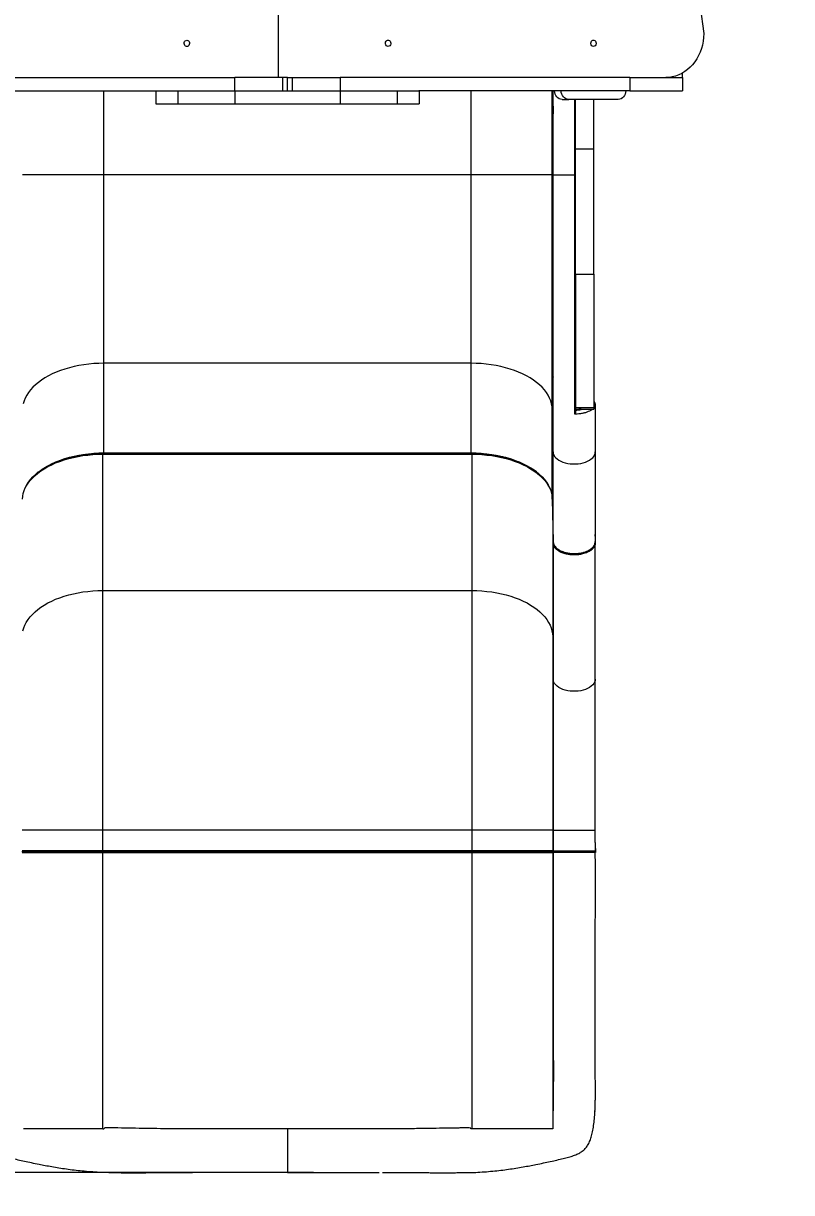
# Model space of a CAD drawing. Header units: millimetres. Extents: x -5839 to 7543, y -6363 to 7210.
# Drawn here: x 827 to 1702, y -2736 to -1404 of the extents above; entities that cross this region are included whole.
import ezdxf

# ---------------------------------------------------------------- set-up
doc = ezdxf.new("R2010")
doc.units = ezdxf.units.MM
for name, color, linetype in [('DIKOM_ОБЪЕКТ', 7, 'Continuous'), ('DIKOM_РАЗМЕР_ЗОНА', 7, 'Continuous'), ('DIKOM_РАЗМЕР_ОБЪЕКТА', 7, 'Continuous')]:
    doc.layers.add(name, color=color, linetype=linetype)
doc.styles.add('style1', font='arial.ttf', dxfattribs={"width": 0.8})
doc.dimstyles.new('1-50', dxfattribs={"dimtxt": 300, "dimasz": 200, "dimexe": 100, "dimexo": 0, "dimgap": 100, "dimtad": 1, "dimdec": 0, "dimtxsty": 'style1', "dimcen": 0, "dimclrd": 7, "dimclre": 7, "dimadec": 1, "dimazin": 2, "dimtfac": 1, "dimtdec": 0, "dimtmove": 0, "dimatfit": 3, "dimfxl": 0, "dimlwd": 25, "dimlwe": 18, "dimarcsym": 0})

# ---------------------------------------------------------------- blocks, each defined once
blk = doc.blocks.new('*D9')
at = {"layer": 'Defpoints', "color": 0, "transparency": 16777216}
for p in [(-4446.7, 5684.5), (1527.1, 5684.5), (1157.2, -2712.8)]:
    blk.add_point(p, dxfattribs=at)
at = {"layer": 'DIKOM_РАЗМЕР_ОБЪЕКТА', "color": 7, "lineweight": 18, "transparency": 16777216}
for p, q in [((1527.1, 5684.5), (-4546.7, 5684.5)), ((1157.2, -2712.8), (-4546.7, -2712.8))]:
    blk.add_line(p, q, dxfattribs=at)
at = {"layer": 'DIKOM_РАЗМЕР_ОБЪЕКТА', "color": 7, "lineweight": 25, "transparency": 16777216}
blk.add_line((-4446.7, -2512.8), (-4446.7, 5484.5), dxfattribs=at)
at = {"layer": 'DIKOM_РАЗМЕР_ОБЪЕКТА', "color": 7, "transparency": 16777216}
for points in [[(-4480, 5484.5), (-4413.4, 5484.5), (-4446.7, 5684.5)], [(-4480, -2512.8), (-4413.4, -2512.8), (-4446.7, -2712.8)]]:
    blk.add_solid(points, dxfattribs=at)
at = {"layer": 'DIKOM_РАЗМЕР_ОБЪЕКТА', "color": 0, "transparency": 16777216, "insert": (-4699.9, 2022.1), "char_height": 300, "attachment_point": 5, "rotation": 90, "style": 'style1'}
blk.add_mtext('8400', dxfattribs=at)
blk = doc.blocks.new('*D10')
at = {"layer": 'Defpoints', "color": 0, "transparency": 16777216}
for p in [(-539.6, 7210.2), (-5389, -4715.6), (1451.9, -4715.6)]:
    blk.add_point(p, dxfattribs=at)
at = {"layer": 'DIKOM_РАЗМЕР_ЗОНА', "color": 7, "lineweight": 18, "transparency": 16777216}
for p, q in [((-539.6, 7210.2), (-5489, 7210.2)), ((1451.9, -4715.6), (-5489, -4715.6))]:
    blk.add_line(p, q, dxfattribs=at)
at = {"layer": 'DIKOM_РАЗМЕР_ЗОНА', "color": 7, "lineweight": 25, "transparency": 16777216}
blk.add_line((-5389, 7010.2), (-5389, -4515.6), dxfattribs=at)
at = {"layer": 'DIKOM_РАЗМЕР_ЗОНА', "color": 7, "transparency": 16777216}
for points in [[(-5422.3, 7010.2), (-5355.6, 7010.2), (-5389, 7210.2)], [(-5422.3, -4515.6), (-5355.6, -4515.6), (-5389, -4715.6)]]:
    blk.add_solid(points, dxfattribs=at)
at = {"layer": 'DIKOM_РАЗМЕР_ЗОНА', "color": 0, "transparency": 16777216, "insert": (-5642.1, 2127.8), "char_height": 300, "attachment_point": 5, "rotation": 90, "style": 'style1'}
blk.add_mtext('11900', dxfattribs=at)
blk = doc.blocks.new('*D11')
at = {"layer": 'Defpoints', "color": 0, "transparency": 16777216}
for p in [(7543.4, 2834.4), (-3824.1, 2391.4), (-3824.1, -6263.5)]:
    blk.add_point(p, dxfattribs=at)
at = {"layer": 'DIKOM_РАЗМЕР_ЗОНА', "color": 7, "lineweight": 18, "transparency": 16777216}
for p, q in [((7543.4, 2834.4), (7543.4, -6363.5)), ((-3824.1, 2391.4), (-3824.1, -6363.5))]:
    blk.add_line(p, q, dxfattribs=at)
at = {"layer": 'DIKOM_РАЗМЕР_ЗОНА', "color": 7, "lineweight": 25, "transparency": 16777216}
blk.add_line((7343.4, -6263.5), (-3624.1, -6263.5), dxfattribs=at)
at = {"layer": 'DIKOM_РАЗМЕР_ЗОНА', "color": 7, "transparency": 16777216}
for points in [[(-3624.1, -6230.1), (-3624.1, -6296.8), (-3824.1, -6263.5)], [(7343.4, -6230.1), (7343.4, -6296.8), (7543.4, -6263.5)]]:
    blk.add_solid(points, dxfattribs=at)
at = {"layer": 'DIKOM_РАЗМЕР_ЗОНА', "color": 0, "transparency": 16777216, "insert": (981.3, -6010.3), "char_height": 300, "attachment_point": 5, "style": 'style1'}
blk.add_mtext('11400', dxfattribs=at)
blk = doc.blocks.new('*D12')
at = {"layer": 'Defpoints', "color": 0, "transparency": 16777216}
for p in [(-2324.1, 1735.7), (4543.4, 1735.7), (4543.4, -5314.2)]:
    blk.add_point(p, dxfattribs=at)
at = {"layer": 'DIKOM_РАЗМЕР_ОБЪЕКТА', "color": 7, "lineweight": 18, "transparency": 16777216}
for p, q in [((-2324.1, 1735.7), (-2324.1, -5414.2)), ((4543.4, 1735.7), (4543.4, -5414.2))]:
    blk.add_line(p, q, dxfattribs=at)
at = {"layer": 'DIKOM_РАЗМЕР_ОБЪЕКТА', "color": 7, "lineweight": 25, "transparency": 16777216}
blk.add_line((-2124.1, -5314.2), (4343.4, -5314.2), dxfattribs=at)
at = {"layer": 'DIKOM_РАЗМЕР_ОБЪЕКТА', "color": 7, "transparency": 16777216}
for points in [[(-2124.1, -5280.9), (-2124.1, -5347.5), (-2324.1, -5314.2)], [(4343.4, -5280.9), (4343.4, -5347.5), (4543.4, -5314.2)]]:
    blk.add_solid(points, dxfattribs=at)
at = {"layer": 'DIKOM_РАЗМЕР_ОБЪЕКТА', "color": 0, "transparency": 16777216, "insert": (862.1, -5061), "char_height": 300, "attachment_point": 5, "style": 'style1'}
blk.add_mtext('6900', dxfattribs=at)

msp = doc.modelspace()

# ---------------------------------------------------------------- linework, layer by layer
at = {"layer": 'DIKOM_ОБЪЕКТ', "color": 7, "linetype": 'Continuous', "lineweight": 15}
for p, q in [((1117, -1016.6), (1117, -1465.6)), ((1577.5, -1465.6), (1577.5, -1460.4)), ((737.6, -1465.6), (1067.6, -1465.6)), ((1067.6, -1480.6), (1067.6, -1465.6)), ((1122.3, -1465.6), (1067.6, -1465.6)), ((1122.3, -1480.6), (1122.3, -1465.6)), ((1127.5, -1465.6), (1122.3, -1465.6)), ((1127.5, -1480.6), (1127.5, -1465.6)), ((1127.5, -1465.6), (1132.8, -1465.6)), ((1132.8, -1465.6), (1132.8, -1480.6)), ((1132.8, -1465.6), (1187.5, -1465.6)), ((1187.5, -1465.6), (1187.5, -1480.6)), ((1517.5, -1465.6), (1187.5, -1465.6)), ((1517.5, -1465.6), (1517.5, -1480.6)), ((1517.5, -1465.6), (1577.5, -1465.6)), ((1577.5, -1465.6), (1577.5, -1480.6)), ((737.6, -1480.6), (977.9, -1480.6)), ((918.5, -1576.6), (918.5, -1480.6)), ((977.5, -1480.6), (977.5, -1495.6)), ((977.9, -1480.6), (1002.6, -1480.6)), ((1002.6, -1480.6), (1002.6, -1495.6)), ((1002.6, -1480.6), (1067.6, -1480.6)), ((1067.6, -1480.6), (1067.6, -1495.6)), ((1067.6, -1480.6), (1187.5, -1480.6)), ((1187.5, -1480.6), (1187.5, -1495.6)), ((1187.5, -1480.6), (1252.5, -1480.6)), ((1252.5, -1480.6), (1252.5, -1495.6)), ((1252.5, -1480.6), (1277.2, -1480.6)), ((1517.5, -1480.6), (1277.2, -1480.6)), ((1277.5, -1480.6), (1277.5, -1495.6)), ((1336.5, -1480.6), (1336.5, -1576.6)), ((1429, -1576.6), (1429, -1480.6)), ((1430, -1576.6), (1430, -1480.6)), ((1440.3, -1490.6), (1447.8, -1490.6)), ((1504.1, -1490.6), (1447.8, -1490.6)), ((1454.6, -1576.6), (1454.6, -1490.6)), ((1455.5, -1546.8), (1455.5, -1490.6)), ((1476.5, -1546.8), (1476.5, -1490.6)), ((1517.5, -1480.6), (1577.5, -1480.6)), ((977.5, -1495.6), (1002.6, -1495.6)), ((1002.6, -1495.6), (1067.6, -1495.6)), ((1067.6, -1495.6), (1187.5, -1495.6)), ((1187.5, -1495.6), (1252.5, -1495.6)), ((1252.5, -1495.6), (1277.5, -1495.6)), ((1455.5, -1546.8), (1476.5, -1546.8)), ((1455.5, -1689.5), (1455.5, -1546.8)), ((1476.5, -1689.5), (1476.5, -1546.8)), ((918.5, -1576.6), (826, -1576.6)), ((918.5, -1791.1), (918.5, -1576.6)), ((1336.5, -1576.6), (918.5, -1576.6)), ((1429, -1576.6), (1336.5, -1576.6)), ((1336.5, -1576.6), (1336.5, -1791.1)), ((1430, -1576.6), (1429, -1576.6)), ((1429, -1843.9), (1429, -1576.6)), ((1430, -1576.6), (1454.6, -1576.6)), ((1430, -1892), (1430, -1576.6)), ((1454.6, -1849.1), (1454.6, -1576.6)), ((1455.5, -1576.6), (1454.6, -1576.6)), ((1455.5, -1689.5), (1476.5, -1689.5)), ((1455.5, -1689.5), (1455.5, -1841.4)), ((1476.5, -1689.5), (1476.5, -1841.4)), ((918.5, -1893.1), (918.5, -1791.1)), ((1336.5, -1791.1), (918.5, -1791.1)), ((1336.5, -1791.1), (1336.5, -1893.1)), ((1478, -1837.2), (1478, -1837.8)), ((1478, -1837.2), (1478, -1837.2)), ((1478, -1837.8), (1478, -1892)), ((1430, -1892), (1429, -1843.9)), ((1429, -1945.9), (1429, -1843.9)), ((1455.5, -1841.4), (1476.5, -1841.4)), ((1455.5, -1841.4), (1455.5, -1843.3)), ((1455.5, -1843.3), (1476.5, -1843.3)), ((1455.5, -1843.3), (1455.5, -1846.5)), ((1476.5, -1841.4), (1476.5, -1843.3)), ((917.5, -1893.4), (917.5, -1893.9)), ((917.5, -1893.9), (917.5, -1894.6)), ((1337.5, -1893.9), (917.5, -1893.9)), ((917.5, -2049.9), (917.5, -1894.6)), ((917.5, -1894.6), (1337.5, -1894.6)), ((918.5, -1893.1), (1336.5, -1893.1)), ((918.5, -1893.4), (918.5, -1893.1)), ((918.5, -1893.4), (1336.5, -1893.4)), ((1336.5, -1893.4), (1336.5, -1893.1)), ((1337.5, -1893.9), (1337.5, -1893.4)), ((1337.5, -1894.6), (1337.5, -1893.9)), ((1337.5, -1894.6), (1337.5, -2049.9)), ((1430, -1994.1), (1430, -1892)), ((1478, -1892), (1478, -1986.2)), ((1426.9, -1934.8), (1427, -1935)), ((1429, -1945.9), (1430, -1994.1)), ((1429.5, -1969.9), (1429.5, -2102.4)), ((1430, -1992.6), (1430, -1995.6)), ((1430, -1995.6), (1430, -2150.9)), ((1477.5, -1996.6), (1477.7, -1995)), ((1478, -1986.2), (1478, -1994.1)), ((1478, -1987.9), (1478, -1986.2)), ((1478, -1987.9), (1478, -1995.6)), ((1478, -2150.9), (1478, -1995.6)), ((1454, -2008.6), (1454, -2009.4)), ((917.5, -2049.9), (1337.5, -2049.9)), ((917.5, -2323), (917.5, -2049.9)), ((1337.5, -2049.9), (1337.5, -2323)), ((1429.5, -2102.4), (1430, -2150.9)), ((1429.5, -2102.4), (1429.5, -2323)), ((1430, -2150.9), (1430, -2323)), ((917.5, -2323), (825.5, -2323)), ((917.5, -2346.5), (917.5, -2323)), ((1337.5, -2323), (917.5, -2323)), ((1429.5, -2323), (1337.5, -2323)), ((1337.5, -2323), (1337.5, -2346.5)), ((1430, -2323), (1429.5, -2323)), ((1429.5, -2323), (1429.5, -2346.5)), ((1430, -2323), (1478, -2323)), ((1430, -2323), (1430, -2346.5)), ((1478, -2337), (1478, -2323)), ((1478, -2337), (1478, -2346.5)), ((1478, -2338.9), (1478, -2339)), ((1478, -2339), (1478.1, -2348.4)), ((917.5, -2347.7), (825.2, -2347.7)), ((917.5, -2346.5), (825.5, -2346.5)), ((825.5, -2348.4), (917.5, -2348.4)), ((1337.5, -2346.5), (917.5, -2346.5)), ((917.5, -2346.5), (917.5, -2347)), ((917.5, -2347), (1337.5, -2347)), ((917.5, -2347.7), (917.5, -2347)), ((917.5, -2348.4), (917.5, -2347.7)), ((1337.5, -2347.7), (917.5, -2347.7)), ((917.5, -2662.9), (917.5, -2348.4)), ((917.5, -2348.4), (1337.5, -2348.4)), ((1429.5, -2346.5), (1337.5, -2346.5)), ((1337.5, -2346.5), (1337.5, -2347)), ((1337.5, -2347), (1430, -2347)), ((1337.5, -2347), (1337.5, -2347.7)), ((1337.5, -2348.4), (1337.5, -2347.7)), ((1429.8, -2347.7), (1337.5, -2347.7)), ((1337.5, -2348.4), (1337.5, -2662.9)), ((1337.5, -2348.4), (1429.5, -2348.4)), ((1430, -2346.5), (1429.5, -2346.5)), ((1429.5, -2348.4), (1429.5, -2662.9)), ((1429.5, -2348.4), (1430, -2348.4)), ((1430.5, -2347), (1429.8, -2347.7)), ((1430.3, -2347.7), (1429.8, -2347.7)), ((1430, -2347), (1430.5, -2347)), ((1430, -2348.4), (1430, -2402.1)), ((1430.1, -2346.5), (1430.6, -2346.7)), ((1430.3, -2348.4), (1430.2, -2348.4)), ((1430.3, -2347.7), (1431, -2347)), ((1431.3, -2346.9), (1430.9, -2346.9)), ((1477.8, -2347.7), (1476.9, -2346.9)), ((1477.2, -2346.7), (1477.9, -2346.5)), ((1478.1, -2348.4), (1477.9, -2348.4)), ((1478, -2348.3), (1478, -2347.4)), ((1478.1, -2362.2), (1478, -2348.4)), ((1478.1, -2363), (1478.1, -2362.2)), ((1430, -2402.1), (1430, -2559.2)), ((1430, -2559.2), (1430, -2573.5)), ((1430, -2573.5), (1430, -2578.9)), ((1478, -2577.6), (1478, -2575.6)), ((1478, -2578.9), (1478, -2577.6)), ((1477.6, -2643.7), (1477.7, -2643.1)), ((1477.7, -2643.1), (1477.7, -2642.1)), ((846, -2662.9), (841.2, -2662.9)), ((873, -2662.9), (866.6, -2662.9)), ((917.5, -2662.9), (910.4, -2662.9)), ((917.5, -2662.9), (918, -2662.9)), ((918, -2662.9), (918.6, -2662.9)), ((1127.5, -2662.9), (982.8, -2662.9)), ((1272.2, -2662.9), (1127.5, -2662.9)), ((1337, -2662.9), (1336.4, -2662.9)), ((1337.5, -2662.9), (1337, -2662.9)), ((1344.7, -2662.9), (1337.5, -2662.9)), ((1388.5, -2662.9), (1382.1, -2662.9)), ((1413.9, -2662.9), (1409.1, -2662.9)), ((1428.2, -2662.9), (1428.2, -2662.9)), ((1429.6, -2662.8), (1429.5, -2662.9)), ((1429.5, -2662.9), (1429.5, -2662.9)), ((1429.6, -2662.4), (1429.6, -2662.8)), ((1127, -2712.9), (1105.7, -2712.9)), ((1127.5, -2712.9), (1127, -2712.9)), ((1336.6, -2712.9), (1338.9, -2712.8)), ((1338.9, -2712.8), (1341.2, -2712.7))]:
    msp.add_line(p, q, dxfattribs=at)
at = {"layer": 'DIKOM_ОБЪЕКТ', "color": 7, "linetype": 'Continuous', "lineweight": 15, "flags": 128}
for points in [[(1597.6, -1385.1), (1601.5, -1415.6)], [(1013.1, -1423.1), (1014, -1423.3), (1014.9, -1423.9), (1015.6, -1424.7), (1016, -1425.8), (1016.1, -1426.9), (1015.8, -1428), (1015.3, -1429), (1014.5, -1429.7), (1013.6, -1430.1), (1012.6, -1430.1), (1011.6, -1429.7), (1010.8, -1429), (1010.3, -1428), (1010, -1426.9), (1010.1, -1425.8), (1010.5, -1424.7), (1011.2, -1423.9), (1012.1, -1423.3), (1013.1, -1423.1)], [(1242.1, -1430.1), (1241.1, -1429.9), (1240.3, -1429.4), (1239.6, -1428.5), (1239.2, -1427.5), (1239.1, -1426.3), (1239.3, -1425.2), (1239.9, -1424.2), (1240.7, -1423.5), (1241.6, -1423.2), (1242.6, -1423.2), (1243.6, -1423.5), (1244.3, -1424.2), (1244.9, -1425.2), (1245.1, -1426.3), (1245.1, -1427.5), (1244.7, -1428.5), (1244, -1429.4), (1243.1, -1429.9), (1242.1, -1430.1)], [(1475.9, -1430.1), (1475, -1429.9), (1474.1, -1429.4), (1473.4, -1428.5), (1473, -1427.5), (1472.9, -1426.3), (1473.2, -1425.2), (1473.7, -1424.2), (1474.5, -1423.5), (1475.4, -1423.2), (1476.4, -1423.2), (1477.4, -1423.5), (1478.2, -1424.2), (1478.7, -1425.2), (1479, -1426.3), (1478.9, -1427.5), (1478.5, -1428.5), (1477.8, -1429.4), (1476.9, -1429.9), (1475.9, -1430.1)], [(1601.5, -1415.6), (1601.3, -1420), (1600.9, -1424.3), (1600, -1428.6), (1598.9, -1432.7), (1597.5, -1436.7), (1595.7, -1440.6), (1593.7, -1444.3), (1591.4, -1447.8), (1588.8, -1451), (1586, -1453.9), (1583, -1456.6), (1579.9, -1458.9), (1576.5, -1460.9), (1573, -1462.6), (1569.4, -1463.9), (1565.7, -1464.9), (1562, -1465.4), (1558.2, -1465.6)], [(1440.3, -1490.6), (1438.6, -1490.4), (1437, -1489.9), (1435.5, -1488.9), (1434.2, -1487.7), (1433.1, -1486.2), (1432.3, -1484.4), (1431.8, -1482.6), (1431.6, -1480.6)], [(1447.8, -1490.6), (1446.1, -1490.4), (1444.5, -1489.9), (1443, -1488.9), (1441.7, -1487.7), (1440.6, -1486.2), (1439.8, -1484.4), (1439.3, -1482.6), (1439.1, -1480.6)], [(1512.7, -1480.6), (1512.6, -1482.6), (1512.1, -1484.4), (1511.3, -1486.2), (1510.2, -1487.7), (1508.9, -1488.9), (1507.4, -1489.9), (1505.8, -1490.4), (1504.1, -1490.6)], [(918.5, -1791.1), (912.8, -1791.2), (907, -1791.5), (901.3, -1792), (895.6, -1792.7), (890, -1793.7), (884.6, -1794.8), (879.3, -1796.1), (874.1, -1797.6), (869.1, -1799.3), (864.3, -1801.2), (859.7, -1803.2), (855.4, -1805.4), (851.3, -1807.7), (847.4, -1810.2), (843.9, -1812.8), (840.6, -1815.6), (837.6, -1818.4), (835, -1821.4), (832.7, -1824.4), (830.7, -1827.5), (829, -1830.7), (827.8, -1834), (826.8, -1837.2)], [(1429, -1843.9), (1428.8, -1840.5), (1428.3, -1837.2), (1427.3, -1834), (1426, -1830.7), (1424.4, -1827.5), (1422.4, -1824.4), (1420.1, -1821.4), (1417.4, -1818.4), (1414.5, -1815.6), (1411.2, -1812.8), (1407.6, -1810.2), (1403.8, -1807.7), (1399.7, -1805.4), (1395.3, -1803.2), (1390.7, -1801.2), (1386, -1799.3), (1381, -1797.6), (1375.8, -1796.1), (1370.5, -1794.8), (1365, -1793.7), (1359.5, -1792.7), (1353.8, -1792), (1348.1, -1791.5), (1342.3, -1791.2), (1336.5, -1791.1)], [(828.6, -1933.9), (830.2, -1930.9), (832.2, -1927.8), (834.5, -1924.7), (837.1, -1921.8), (840.1, -1919), (843.3, -1916.2), (846.8, -1913.6), (850.7, -1911.2), (854.8, -1908.8), (859.1, -1906.7), (863.6, -1904.6), (868.4, -1902.8), (873.4, -1901.1), (878.5, -1899.6), (883.8, -1898.3), (889.2, -1897.2), (894.7, -1896.3), (900.4, -1895.6), (906.1, -1895.1), (911.8, -1894.7), (917.5, -1894.6)], [(843.8, -1914.9), (843.9, -1914.9), (847.4, -1912.3), (851.3, -1909.8), (855.4, -1907.4), (859.7, -1905.2), (864.3, -1903.2), (869.1, -1901.3), (874.1, -1899.7), (879.3, -1898.2), (884.6, -1896.8), (890, -1895.7), (895.6, -1894.8), (901.3, -1894.1), (907, -1893.6), (912.8, -1893.2), (918.5, -1893.1)], [(917.5, -1893.9), (911.8, -1894), (906, -1894.3), (900.3, -1894.8), (894.7, -1895.5), (889.1, -1896.5), (883.7, -1897.6), (878.4, -1898.9), (873.2, -1900.4), (868.3, -1902.1), (863.5, -1903.9), (858.9, -1906), (854.6, -1908.1), (850.5, -1910.5), (847.9, -1912.1)], [(1336.5, -1893.1), (1342.3, -1893.2), (1348.1, -1893.6), (1353.8, -1894.1), (1359.5, -1894.8), (1365, -1895.7), (1370.5, -1896.8), (1375.8, -1898.2), (1381, -1899.7), (1386, -1901.3), (1390.7, -1903.2), (1395.3, -1905.2), (1399.7, -1907.4), (1403.8, -1909.8), (1407.6, -1912.3), (1411.2, -1914.9), (1412.9, -1916.3)], [(1411.1, -1914.8), (1408.5, -1913), (1404.6, -1910.5), (1400.5, -1908.1), (1396.2, -1906), (1391.6, -1903.9), (1386.8, -1902.1), (1381.8, -1900.4), (1376.7, -1898.9), (1371.4, -1897.6), (1366, -1896.5), (1360.4, -1895.5), (1354.8, -1894.8), (1349.1, -1894.3), (1343.3, -1894), (1337.5, -1893.9)], [(1337.5, -1894.6), (1343.3, -1894.7), (1349, -1895.1), (1354.7, -1895.6), (1360.3, -1896.3), (1365.9, -1897.2), (1371.3, -1898.3), (1376.6, -1899.6), (1381.7, -1901.1), (1386.7, -1902.8), (1391.4, -1904.6), (1396, -1906.7), (1400.3, -1908.8), (1404.4, -1911.2), (1408.2, -1913.6), (1411.8, -1916.2), (1415, -1919), (1418, -1921.8), (1420.6, -1924.7), (1422.9, -1927.8), (1424.9, -1930.9), (1426.5, -1934), (1426.9, -1934.8)], [(1430, -1892), (1430.2, -1893.8), (1430.8, -1895.5), (1431.7, -1897.1), (1433, -1898.7), (1434.6, -1900.1), (1436.5, -1901.5), (1438.7, -1902.6), (1441.2, -1903.7), (1443.8, -1904.5), (1446.6, -1905.1), (1449.5, -1905.6), (1452.5, -1905.8), (1455.5, -1905.8), (1458.5, -1905.6), (1461.5, -1905.1), (1464.3, -1904.5), (1466.9, -1903.7), (1469.3, -1902.6), (1471.5, -1901.5), (1473.5, -1900.1), (1475.1, -1898.7), (1476.4, -1897.1), (1477.3, -1895.5), (1477.8, -1893.8), (1478, -1892)], [(826, -1945.9), (826.3, -1942.6), (826.8, -1939.3), (827.8, -1936), (829, -1932.8), (830.7, -1929.6), (832.7, -1926.5), (835, -1923.4), (837.6, -1920.5), (840.6, -1917.6), (843.8, -1914.9)], [(1412.9, -1916.3), (1414.5, -1917.6), (1417.4, -1920.5), (1420.1, -1923.4), (1422.4, -1926.5), (1424.4, -1929.6), (1426, -1932.8), (1427.3, -1936), (1428.3, -1939.3), (1428.8, -1942.6), (1429, -1945.9)], [(826.3, -2095.8), (827.3, -2092.6), (828.5, -2089.3), (830.2, -2086.2), (832.2, -2083.1), (834.5, -2080), (837.1, -2077.1), (840.1, -2074.3), (843.3, -2071.5), (846.8, -2068.9), (850.7, -2066.5), (854.8, -2064.1), (859.1, -2062), (863.6, -2059.9), (868.4, -2058.1), (873.4, -2056.4), (878.5, -2054.9), (883.8, -2053.6), (889.2, -2052.5), (894.7, -2051.6), (900.4, -2050.9), (906.1, -2050.4), (911.8, -2050), (917.5, -2049.9)], [(1337.5, -2049.9), (1343.3, -2050), (1349, -2050.4), (1354.7, -2050.9), (1360.3, -2051.6), (1365.9, -2052.5), (1371.3, -2053.6), (1376.6, -2054.9), (1381.7, -2056.4), (1386.7, -2058.1), (1391.4, -2059.9), (1396, -2062), (1400.3, -2064.1), (1404.4, -2066.5), (1408.2, -2068.9), (1411.8, -2071.5), (1415, -2074.3), (1418, -2077.1), (1420.6, -2080), (1422.9, -2083.1), (1424.9, -2086.2), (1426.5, -2089.3), (1427.8, -2092.6), (1428.7, -2095.8), (1429.3, -2099.1), (1429.5, -2102.4)], [(1478, -2150.9), (1477.8, -2152.6), (1477.3, -2154.3), (1476.4, -2156), (1475.1, -2157.5), (1473.5, -2159), (1471.5, -2160.3), (1469.3, -2161.5), (1466.9, -2162.5), (1464.3, -2163.3), (1461.5, -2164), (1458.5, -2164.4), (1455.5, -2164.6), (1452.5, -2164.6), (1449.5, -2164.4), (1446.6, -2164), (1443.8, -2163.3), (1441.2, -2162.5), (1438.7, -2161.5), (1436.5, -2160.3), (1434.6, -2159), (1433, -2157.5), (1431.7, -2156), (1430.8, -2154.3), (1430.2, -2152.6), (1430, -2150.9)], [(826.8, -2347), (828.1, -2347), (829.7, -2347), (831.7, -2347), (834, -2347), (836.7, -2347), (839.6, -2347), (842.9, -2347), (846.5, -2347), (850.3, -2347), (854.4, -2347), (858.8, -2347), (863.3, -2347), (868.1, -2347), (873.1, -2347), (878.3, -2347), (883.6, -2347), (889.1, -2347), (894.6, -2347), (900.3, -2347), (906, -2347), (911.8, -2347), (917.5, -2347)]]:
    msp.add_lwpolyline(points, dxfattribs=at)
at = {"layer": 'DIKOM_ОБЪЕКТ', "color": 7, "linetype": 'Continuous', "lineweight": 15}
for centre, radius, start, end in [((1474.6, -1837.2), 3.4, 0, 56.0255), ((1475.1, -1837.3), 2.92, 1.2481, 60.8954), ((1475.1, -1837.8), 2.92, 1.2481, 60.8954), ((1438.5, -2005.4), 1.45, 148.9249, 178.0503), ((1447.7, -2008.4), 2.8, 163.7042, 178.9433), ((1460.4, -2008.4), 2.81, 1.0812, 16.2713), ((1430, -2346.5), 0.498, 179.7633, 270.2914), ((1430.5, -2348.4), 1, 135.0079, 179.9775)]:
    msp.add_arc(centre, radius, start, end, dxfattribs=at)
msp.add_ellipse((1429.9, -1502.6), major_axis=(0, 4.5), ratio=0.011921, dxfattribs=at)
for points, knots in [([(1429.8, -1601.4), (1429.8, -1601.1), (1429.8, -1600.4), (1429.8, -1600), (1429.9, -1600.1), (1429.9, -1600.7), (1429.9, -1601.7), (1429.9, -1603.1), (1429.9, -1604.6), (1429.9, -1606.1), (1429.9, -1607.4), (1429.9, -1608.5), (1429.9, -1609), (1429.9, -1609.1), (1429.8, -1608.7), (1429.8, -1607.8), (1429.8, -1606.5), (1429.8, -1605), (1429.8, -1603.5), (1429.8, -1602.2), (1429.8, -1601.6), (1429.8, -1601.4)], [0, 0, 0, 0, 0.053691, 0.107381, 0.161074, 0.214766, 0.268461, 0.322161, 0.375842, 0.429527, 0.4832, 0.536895, 0.590581, 0.644273, 0.697967, 0.751666, 0.805357, 0.859031, 0.912729, 0.966408, 1, 1, 1, 1]), ([(1429.8, -1702.8), (1429.8, -1702.5), (1429.8, -1701.8), (1429.8, -1701.4), (1429.9, -1701.5), (1429.9, -1702.1), (1429.9, -1703.1), (1429.9, -1704.5), (1429.9, -1706), (1429.9, -1707.5), (1429.9, -1708.8), (1429.9, -1709.9), (1429.9, -1710.4), (1429.9, -1710.5), (1429.8, -1710.1), (1429.8, -1709.2), (1429.8, -1707.9), (1429.8, -1706.4), (1429.8, -1704.9), (1429.8, -1703.6), (1429.8, -1703), (1429.8, -1702.8)], [0, 0, 0, 0, 0.053683, 0.107372, 0.161063, 0.21476, 0.268454, 0.322153, 0.375833, 0.42952, 0.483195, 0.536881, 0.590568, 0.644258, 0.69795, 0.751647, 0.805337, 0.859027, 0.912725, 0.966407, 1, 1, 1, 1]), ([(1429.8, -1799.4), (1429.8, -1799.1), (1429.8, -1798.4), (1429.8, -1798), (1429.8, -1798.1), (1429.9, -1798.7), (1429.9, -1799.7), (1429.9, -1801.1), (1429.9, -1802.6), (1429.9, -1804.1), (1429.9, -1805.5), (1429.9, -1806.5), (1429.9, -1807.1), (1429.9, -1807.1), (1429.9, -1806.7), (1429.8, -1805.8), (1429.8, -1804.5), (1429.8, -1803.1), (1429.8, -1801.5), (1429.8, -1800.3), (1429.8, -1799.7), (1429.8, -1799.4)], [0, 0, 0, 0, 0.053683, 0.107372, 0.161061, 0.214755, 0.268446, 0.322143, 0.375839, 0.429526, 0.483204, 0.536891, 0.590572, 0.64426, 0.697953, 0.751647, 0.805335, 0.85904, 0.912722, 0.966405, 1, 1, 1, 1]), ([(1478, -1837.8), (1478, -1838.4), (1477.9, -1839.7), (1477.1, -1840.9), (1476.7, -1841.5)], [0, 0, 0, 0, 0.498729, 1, 1, 1, 1]), ([(1475, -1843.3), (1474.3, -1843.8), (1472.9, -1844.9), (1470.1, -1846.2), (1466.9, -1847.4), (1463.2, -1848.3), (1459.4, -1848.8), (1456.5, -1849), (1454.9, -1849.1), (1454.6, -1849.1)], [0, 0, 0, 0, 0.159205, 0.319094, 0.483624, 0.643516, 0.80804, 0.960724, 1, 1, 1, 1]), ([(1455.5, -1846.5), (1455.5, -1846.7), (1455.5, -1847.3), (1455.1, -1848.2), (1454.7, -1848.8), (1454.6, -1849.1), (1454.6, -1849.1)], [0, 0, 0, 0, 0.248691, 0.616558, 0.995901, 1, 1, 1, 1]), ([(1460.9, -1843.3), (1460.8, -1843.3), (1460, -1843.5), (1458.3, -1843.6), (1456.6, -1843.8), (1455.6, -1843.8), (1455.5, -1843.8)], [0, 0, 0, 0, 0.06827, 0.503899, 0.941095, 1, 1, 1, 1]), ([(1455.5, -1844.4), (1456.5, -1844.4), (1458.7, -1844.2), (1461.5, -1843.9), (1463.1, -1843.4), (1463.7, -1843.3)], [0, 0, 0, 0, 0.355355, 0.759077, 1, 1, 1, 1]), ([(1461.9, -1843.3), (1461.5, -1843.4), (1460, -1843.7), (1457.8, -1843.9), (1456.1, -1843.9), (1455.5, -1843.9)], [0, 0, 0, 0, 0.235449, 0.740292, 1, 1, 1, 1]), ([(843.8, -1915.1), (844.5, -1914.6), (846.3, -1913.2), (849.4, -1911.1), (853.1, -1908.8), (857.1, -1906.7), (861.2, -1904.7), (865.5, -1902.9), (870.1, -1901.2), (874.7, -1899.6), (879.6, -1898.2), (884.5, -1897), (889.6, -1896), (894.8, -1895.1), (900.1, -1894.4), (905.4, -1893.9), (910.8, -1893.5), (915.2, -1893.4), (917.8, -1893.4), (918.5, -1893.4)], [0, 0, 0, 0, 0.042194, 0.10423, 0.166263, 0.228298, 0.290333, 0.352373, 0.414416, 0.476464, 0.538517, 0.600576, 0.662639, 0.724703, 0.786772, 0.848846, 0.910919, 0.972993, 1, 1, 1, 1]), ([(1336.5, -1893.4), (1337.5, -1893.4), (1340.2, -1893.4), (1344.8, -1893.5), (1350.2, -1893.9), (1355.5, -1894.4), (1360.7, -1895.2), (1365.9, -1896.1), (1371, -1897.1), (1375.9, -1898.4), (1380.8, -1899.8), (1385.4, -1901.3), (1389.9, -1903), (1394.3, -1904.9), (1398.4, -1906.9), (1402.3, -1909), (1406, -1911.3), (1409.4, -1913.6), (1411.8, -1915.4), (1412.9, -1916.4), (1413, -1916.5)], [0, 0, 0, 0, 0.031562, 0.091589, 0.151619, 0.211648, 0.271674, 0.331699, 0.391719, 0.451737, 0.511747, 0.571753, 0.631755, 0.691751, 0.75174, 0.811725, 0.871705, 0.931681, 0.991657, 1, 1, 1, 1]), ([(1430, -1994.1), (1430.1, -1994.7), (1430.2, -1996), (1430.9, -1998), (1432.2, -2000), (1434.3, -2002), (1436.9, -2003.8), (1440, -2005.3), (1443.5, -2006.5), (1447.1, -2007.3), (1450.6, -2007.8), (1454.3, -2007.9), (1458.3, -2007.7), (1462.3, -2007.1), (1466.1, -2006.1), (1469.4, -2004.8), (1472.3, -2003.1), (1474.6, -2001.3), (1476.4, -1999.3), (1477.7, -1996.9), (1477.9, -1995.1), (1478, -1994.1)], [0, 0, 0, 0, 0.043359, 0.087543, 0.140471, 0.194931, 0.247857, 0.30232, 0.355247, 0.409707, 0.45443, 0.500067, 0.555522, 0.612748, 0.665673, 0.720134, 0.773061, 0.82752, 0.876955, 0.92763, 1, 1, 1, 1]), ([(1430.1, -1996.2), (1430.1, -1996.2), (1430, -1996), (1430, -1995.8), (1430, -1995.7), (1430, -1995.6), (1430, -1995.6)], [0, 0, 0, 0, 0.307447, 0.770732, 0.91449, 1, 1, 1, 1]), ([(1437.1, -2005.3), (1436.8, -2005.2), (1436.4, -2004.9), (1435.8, -2004.5), (1435.2, -2004.1), (1434.6, -2003.7), (1434.2, -2003.3), (1433.9, -2003.1), (1433.6, -2002.8), (1433.1, -2002.4), (1432.7, -2001.9), (1432.4, -2001.5), (1432.1, -2001.2), (1431.4, -2000.3), (1430.7, -1998.9), (1430.2, -1997.4), (1430.1, -1996.5), (1430.1, -1996.2)], [0, 0, 0, 0, 0.053325, 0.106655, 0.159973, 0.213302, 0.266624, 0.281917, 0.314746, 0.363707, 0.420336, 0.46497, 0.502242, 0.532133, 0.753808, 0.916287, 1, 1, 1, 1]), ([(1437.3, -2004.6), (1436.2, -2004), (1434.2, -2002.6), (1432.1, -2000.2), (1430.9, -1998.4), (1430.7, -1997.3), (1430.7, -1997.2)], [0, 0, 0, 0, 0.314253, 0.627655, 0.940821, 1, 1, 1, 1]), ([(1463.1, -2007.6), (1464.2, -2007.3), (1466.3, -2006.7), (1469.1, -2005.6), (1471.7, -2004.2), (1473.8, -2002.6), (1475.5, -2000.9), (1476.8, -1999), (1477.2, -1997.8), (1477.4, -1997.2)], [0, 0, 0, 0, 0.144191, 0.289355, 0.433865, 0.578701, 0.724356, 0.8696, 1, 1, 1, 1]), ([(1478, -1995.6), (1478, -1995.8), (1478, -1996.1), (1478, -1996.6), (1477.9, -1997.1), (1477.8, -1997.6), (1477.6, -1998.2), (1477.4, -1998.8), (1477.1, -1999.5), (1476.7, -2000.1), (1476.3, -2000.7), (1476, -2001.2), (1475.5, -2001.7), (1475, -2002.3), (1474.5, -2002.8), (1474.2, -2003.1), (1473.8, -2003.4), (1473.3, -2003.9), (1472.4, -2004.5), (1471.4, -2005.1), (1470.4, -2005.7), (1468.8, -2006.5), (1466.4, -2007.5), (1464.3, -2008), (1463.2, -2008.3)], [0, 0, 0, 0, 0.031381, 0.062763, 0.094142, 0.125521, 0.154791, 0.196208, 0.249761, 0.28557, 0.321376, 0.35719, 0.393, 0.428806, 0.46461, 0.500418, 0.50419, 0.535776, 0.597797, 0.649835, 0.69489, 0.749726, 0.874861, 1, 1, 1, 1]), ([(1478, -1995.6), (1478, -1995.6), (1478, -1995.5), (1478, -1995.4), (1478, -1995.3), (1478, -1995.3), (1477.9, -1995.2), (1477.8, -1995.1), (1477.8, -1995), (1477.7, -1995)], [0, 0, 0, 0, 0.132225, 0.264373, 0.396489, 0.528927, 0.661079, 0.79328, 1, 1, 1, 1]), ([(1444.9, -2008.3), (1444.4, -2008.2), (1443.6, -2008), (1442.4, -2007.6), (1441.4, -2007.3), (1440.3, -2006.9), (1439.1, -2006.4), (1438, -2005.9), (1437.3, -2005.5), (1437.1, -2005.3)], [0, 0, 0, 0, 0.142557, 0.285132, 0.427685, 0.537597, 0.693163, 0.886982, 1, 1, 1, 1]), ([(1445, -2007.6), (1443.6, -2007.2), (1440.7, -2006.4), (1438.4, -2005.2), (1437.3, -2004.6)], [0, 0, 0, 0, 0.49895, 1, 1, 1, 1]), ([(1454, -2009.4), (1453.6, -2009.4), (1452.7, -2009.3), (1451.4, -2009.3), (1450.1, -2009.2), (1448.9, -2009), (1447.5, -2008.8), (1446.1, -2008.6), (1445.2, -2008.4), (1444.9, -2008.3)], [0, 0, 0, 0, 0.14255, 0.285117, 0.427663, 0.53759, 0.693159, 0.886982, 1, 1, 1, 1]), ([(1454, -2008.6), (1452.5, -2008.6), (1449.4, -2008.5), (1446.4, -2007.9), (1445, -2007.6)], [0, 0, 0, 0, 0.498942, 1, 1, 1, 1]), ([(1454, -2008.6), (1455.6, -2008.6), (1458.7, -2008.5), (1461.6, -2007.9), (1463.1, -2007.6)], [0, 0, 0, 0, 0.501034, 1, 1, 1, 1]), ([(1463.2, -2008.3), (1462.8, -2008.4), (1462, -2008.6), (1460.7, -2008.8), (1459.5, -2009), (1458.2, -2009.2), (1456.8, -2009.3), (1455.4, -2009.3), (1454.4, -2009.4), (1454, -2009.4)], [0, 0, 0, 0, 0.142551, 0.28513, 0.427672, 0.537584, 0.693157, 0.886981, 1, 1, 1, 1]), ([(1478, -2323), (1478, -2316.9), (1478, -2304.8), (1478, -2286.6), (1478, -2268.5), (1478, -2250.5), (1478, -2232.7), (1478, -2215.3), (1478, -2198.3), (1478, -2181.8), (1478, -2166), (1478, -2155.9), (1478, -2150.9)], [0, 0, 0, 0, 0.098972, 0.198607, 0.298758, 0.399271, 0.499998, 0.600729, 0.701245, 0.801394, 0.901027, 1, 1, 1, 1]), ([(1430, -2346.5), (1430.1, -2346.5), (1430.3, -2346.5), (1431.4, -2346.5), (1432.2, -2346.5), (1432.7, -2346.5), (1433.1, -2346.5), (1433.6, -2346.5), (1434, -2346.5), (1434.4, -2346.5), (1434.9, -2346.5), (1435.7, -2346.5), (1436.4, -2346.5), (1437.1, -2346.5), (1437.8, -2346.5), (1438.5, -2346.5), (1439.2, -2346.5), (1439.9, -2346.5), (1440.5, -2346.5), (1441.1, -2346.5), (1441.9, -2346.5), (1443, -2346.5), (1444, -2346.5), (1444.9, -2346.5), (1445.7, -2346.5), (1446.6, -2346.5), (1447.5, -2346.5), (1448.4, -2346.5), (1449.1, -2346.5), (1449.8, -2346.5), (1450.6, -2346.5), (1451.7, -2346.5), (1452.9, -2346.5), (1453.7, -2346.5), (1454, -2346.5)], [0, 0, 0, 0, 0.125187, 0.250374, 0.275428, 0.300482, 0.325537, 0.350589, 0.375645, 0.38279, 0.408839, 0.448003, 0.478007, 0.50023, 0.525295, 0.550357, 0.575418, 0.600478, 0.62554, 0.632729, 0.658724, 0.697769, 0.72785, 0.750173, 0.775186, 0.800201, 0.825211, 0.850226, 0.875234, 0.882431, 0.903648, 0.937374, 0.973775, 1, 1, 1, 1]), ([(1430, -2346.5), (1430, -2346.6), (1430.1, -2346.7), (1430.1, -2346.9), (1430.3, -2347), (1430.4, -2347), (1430.6, -2347), (1430.7, -2347), (1430.8, -2347), (1430.9, -2346.9), (1430.9, -2346.9)], [0, 0, 0, 0, 0.142392, 0.27989, 0.412408, 0.539973, 0.662537, 0.780045, 0.892616, 1, 1, 1, 1]), ([(1430.2, -2347.9), (1430.1, -2348), (1430.1, -2348.1), (1430, -2348.3), (1430, -2348.4)], [0, 0, 0, 0, 0.319387, 1, 1, 1, 1]), ([(1430.2, -2348.4), (1430.2, -2359.2), (1430, -2377.1), (1430.1, -2395), (1430.1, -2402.1)], [0, 0, 0, 0, 0.606337, 1, 1, 1, 1]), ([(1430.2, -2347.9), (1430.1, -2348), (1430.1, -2348.1), (1430.1, -2348.3), (1430.1, -2348.4)], [0, 0, 0, 0, 0.38345, 1, 1, 1, 1]), ([(1430.3, -2347.7), (1430.3, -2347.7), (1430.2, -2347.8), (1430.2, -2347.9), (1430.2, -2347.9)], [0, 0, 0, 0, 0.804796, 1, 1, 1, 1]), ([(1477.8, -2347.7), (1477.7, -2347.7), (1477.5, -2347.7), (1476.1, -2347.7), (1473.9, -2347.7), (1471, -2347.7), (1467.3, -2347.7), (1463.2, -2347.7), (1458.7, -2347.7), (1454.1, -2347.6), (1449.4, -2347.6), (1444.9, -2347.6), (1440.8, -2347.6), (1437.2, -2347.7), (1434.2, -2347.7), (1432, -2347.7), (1430.6, -2347.7), (1430.4, -2347.7), (1430.3, -2347.7)], [0, 0, 0, 0, 0.062286, 0.124936, 0.187133, 0.24976, 0.312182, 0.374654, 0.437315, 0.500094, 0.562507, 0.625019, 0.687594, 0.749917, 0.812581, 0.874894, 0.937517, 1, 1, 1, 1]), ([(1477.9, -2348.4), (1477.8, -2348.4), (1477.7, -2348.4), (1476.4, -2348.4), (1474.2, -2348.4), (1471.2, -2348.4), (1467.5, -2348.4), (1463.3, -2348.4), (1458.8, -2348.4), (1454.1, -2348.4), (1449.4, -2348.4), (1444.8, -2348.4), (1440.6, -2348.4), (1437, -2348.4), (1434, -2348.4), (1431.8, -2348.4), (1430.5, -2348.4), (1430.4, -2348.4), (1430.3, -2348.4)], [0, 0, 0, 0, 0.038691, 0.105719, 0.172255, 0.239251, 0.306018, 0.372827, 0.439835, 0.506958, 0.573694, 0.640529, 0.707436, 0.774082, 0.841098, 0.907739, 0.974726, 1, 1, 1, 1]), ([(1430.6, -2346.7), (1430.7, -2346.7), (1430.9, -2346.8), (1431.8, -2347), (1433.2, -2347), (1434.6, -2347), (1436.1, -2347), (1437.8, -2347), (1440, -2347), (1442.6, -2347), (1445.8, -2347), (1449.2, -2347), (1452.6, -2347), (1456.2, -2347), (1459.6, -2347), (1462.9, -2347), (1465.6, -2347), (1467.9, -2347), (1469.8, -2347), (1471.9, -2347), (1473.9, -2347), (1475.7, -2346.9), (1476.9, -2346.8), (1477.2, -2346.7), (1477.2, -2346.7)], [0, 0, 0, 0, 0.016352, 0.067867, 0.112172, 0.14969, 0.189956, 0.228078, 0.265939, 0.321229, 0.375999, 0.430733, 0.485219, 0.540175, 0.594917, 0.649529, 0.702552, 0.737481, 0.773727, 0.821927, 0.867723, 0.921451, 0.983346, 1, 1, 1, 1]), ([(1454, -2346.5), (1455.6, -2346.5), (1458.8, -2346.5), (1462.2, -2346.5), (1464.5, -2346.5), (1465.7, -2346.5), (1466.8, -2346.5), (1467.9, -2346.5), (1469, -2346.5), (1470, -2346.5), (1470.8, -2346.5), (1471.4, -2346.5), (1472.2, -2346.5), (1473, -2346.5), (1473.8, -2346.5), (1474.5, -2346.5), (1475.1, -2346.5), (1475.7, -2346.5), (1476.1, -2346.5), (1476.4, -2346.5), (1476.7, -2346.5), (1477.1, -2346.5), (1477.3, -2346.5), (1477.3, -2346.5)], [0, 0, 0, 0, 0.147615, 0.294857, 0.337393, 0.379543, 0.421699, 0.46385, 0.506006, 0.548158, 0.590312, 0.598477, 0.638908, 0.690433, 0.728928, 0.766883, 0.806323, 0.845761, 0.8852, 0.892833, 0.923547, 0.969689, 1, 1, 1, 1]), ([(1477.1, -2346.9), (1477.1, -2346.9), (1477, -2346.9), (1476.1, -2346.9), (1475.8, -2346.9)], [0, 0, 0, 0, 0.588474, 1, 1, 1, 1]), ([(1477.3, -2346.5), (1477.4, -2346.5), (1477.4, -2346.5), (1477.8, -2346.5), (1478, -2346.5), (1478, -2346.5)], [0, 0, 0, 0, 0.021581, 0.183574, 1, 1, 1, 1]), ([(1478, -2348.4), (1478, -2348.3), (1478, -2348.2), (1477.9, -2348), (1477.8, -2347.8), (1477.7, -2347.7), (1477.7, -2347.7)], [0, 0, 0, 0, 0.24752, 0.49971, 0.752233, 1, 1, 1, 1]), ([(1478.1, -2348.4), (1478.1, -2348.3), (1478, -2348.2), (1478, -2348.1), (1478, -2348), (1477.9, -2347.9), (1477.9, -2347.8), (1477.8, -2347.7), (1477.8, -2347.7)], [0, 0, 0, 0, 0.266749, 0.39973, 0.532613, 0.66513, 0.798455, 1, 1, 1, 1]), ([(1477.9, -2591.6), (1477.9, -2590.7), (1477.9, -2587.1), (1478, -2580.8), (1478, -2572.7), (1477.9, -2564.6), (1477.8, -2537.7), (1477.9, -2492), (1478.1, -2427.5), (1478.1, -2384.5), (1478.1, -2363)], [0, 0, 0, 0, 0.012902, 0.048109, 0.083644, 0.118873, 0.1541, 0.435983, 0.717992, 1, 1, 1, 1]), ([(1478, -2456.6), (1478, -2455.8), (1478, -2453.8), (1478, -2451.9), (1478, -2450.7)], [0, 0, 0, 0, 0.411183, 1, 1, 1, 1]), ([(1430.1, -2578.9), (1430.1, -2579.4), (1430.1, -2580.9), (1430.2, -2583.9), (1430.4, -2587), (1430.5, -2589.7), (1430.6, -2592.1), (1430.5, -2595), (1430.5, -2598.7), (1430.4, -2602.9), (1430.3, -2607.7), (1430.1, -2612.9), (1430, -2618.3), (1430, -2622.2), (1430, -2624.1), (1430, -2624.3)], [0, 0, 0, 0, 0.036458, 0.113878, 0.189005, 0.226439, 0.270569, 0.329359, 0.403044, 0.491485, 0.594343, 0.711101, 0.841089, 0.98364, 1, 1, 1, 1]), ([(1430, -2578.9), (1430, -2582), (1430, -2588.3), (1430, -2597.7), (1430, -2606.9), (1430, -2615.8), (1430, -2621.6), (1430, -2624.3), (1430, -2624.3)], [0, 0, 0, 0, 0.194681, 0.393194, 0.594328, 0.796812, 0.999296, 1, 1, 1, 1]), ([(1478, -2631.9), (1478, -2631.6), (1478.1, -2630.6), (1478.1, -2628.4), (1478.2, -2625.4), (1478.2, -2621.9), (1478.2, -2617.9), (1478.1, -2613.3), (1478.1, -2608), (1478, -2602.1), (1478, -2596.7), (1477.9, -2593.2), (1477.9, -2591.7), (1477.9, -2591.6)], [0, 0, 0, 0, 0.039994, 0.121688, 0.210144, 0.305686, 0.407008, 0.507962, 0.640854, 0.77187, 0.901198, 0.997274, 1, 1, 1, 1]), ([(924, -2712.9), (923.7, -2712.9), (920.1, -2712.9), (913.2, -2712.7), (903.4, -2712.1), (893.9, -2711.3), (884.6, -2710.3), (875.7, -2709.1), (867.3, -2707.9), (859.3, -2706.5), (851.7, -2705.1), (844, -2703.6), (836.1, -2702), (828.1, -2700.2), (820.7, -2698.6), (813.7, -2697), (807.4, -2695.4), (801.7, -2693.6), (796.8, -2691.6), (792.6, -2689.3), (789.1, -2686.6), (786.2, -2683.1), (784, -2679), (782.1, -2674), (780.5, -2668.1), (779.2, -2661.4), (778.2, -2653.8), (777.5, -2645.4), (777.1, -2636.1), (777, -2628.7), (777, -2624.3), (777, -2623.4)], [0, 0, 0, 0, 0.002971, 0.034695, 0.066276, 0.097659, 0.128689, 0.159758, 0.191088, 0.222195, 0.253141, 0.284089, 0.322944, 0.361883, 0.400839, 0.43974, 0.478506, 0.517308, 0.556348, 0.59581, 0.635495, 0.675173, 0.714994, 0.754798, 0.794447, 0.833966, 0.873063, 0.91204, 0.951288, 0.990471, 1, 1, 1, 1]), ([(1331.1, -2712.9), (1331.4, -2712.9), (1335, -2712.9), (1341.8, -2712.7), (1351.6, -2712.1), (1361.2, -2711.3), (1370.5, -2710.3), (1379.3, -2709.1), (1387.8, -2707.9), (1395.8, -2706.5), (1403.4, -2705.1), (1411.1, -2703.6), (1419, -2702), (1426.9, -2700.2), (1434.4, -2698.6), (1441.4, -2697), (1447.7, -2695.4), (1453.3, -2693.6), (1458.2, -2691.6), (1462.4, -2689.3), (1465.9, -2686.6), (1468.8, -2683.1), (1471.1, -2679), (1473, -2674), (1474.6, -2668.1), (1475.9, -2661.4), (1476.9, -2653.8), (1477.6, -2645.4), (1477.9, -2638), (1478, -2633.3), (1478, -2631.9)], [0, 0, 0, 0, 0.003072, 0.035871, 0.068522, 0.100969, 0.13305, 0.165172, 0.197564, 0.229725, 0.261719, 0.293716, 0.333888, 0.374146, 0.414422, 0.454642, 0.494721, 0.534838, 0.575201, 0.616, 0.65703, 0.698053, 0.739223, 0.780375, 0.821368, 0.862227, 0.902649, 0.942947, 0.983524, 1, 1, 1, 1]), ([(1430, -2624.3), (1429.9, -2626.9), (1429.9, -2632.2), (1429.9, -2639.2), (1429.9, -2643.2), (1429.8, -2645.2)], [0, 0, 0, 0, 0.33764, 0.672046, 1, 1, 1, 1]), ([(1429.8, -2645.2), (1429.8, -2646.6), (1429.8, -2649.5), (1429.8, -2653.2), (1429.7, -2655.2), (1429.7, -2656.2)], [0, 0, 0, 0, 0.333282, 0.66672, 1, 1, 1, 1]), ([(828.3, -2662.9), (828, -2662.9), (827.4, -2662.9), (827, -2662.9), (826.9, -2662.9)], [0, 0, 0, 0, 0.640757, 1, 1, 1, 1]), ([(841.2, -2662.9), (840.3, -2662.9), (838.5, -2662.9), (836.3, -2662.9), (834.2, -2662.9), (832.4, -2662.9), (830.8, -2662.9), (829.5, -2662.9), (828.7, -2662.9), (828.3, -2662.9)], [0, 0, 0, 0, 0.157906, 0.30375, 0.437536, 0.587823, 0.724131, 0.857127, 1, 1, 1, 1]), ([(866.6, -2662.9), (864.1, -2662.9), (859, -2662.9), (852.1, -2662.9), (848, -2662.9), (846, -2662.9)], [0, 0, 0, 0, 0.333331, 0.666665, 1, 1, 1, 1]), ([(896.8, -2662.9), (894, -2662.9), (888.6, -2662.9), (880.6, -2662.9), (875.5, -2662.9), (873, -2662.9)], [0, 0, 0, 0, 0.333331, 0.666665, 1, 1, 1, 1]), ([(910.4, -2662.9), (908.1, -2662.9), (903.5, -2662.9), (899, -2662.9), (896.8, -2662.9)], [0, 0, 0, 0, 0.500002, 1, 1, 1, 1]), ([(982.8, -2662.9), (972.1, -2662.7), (955.9, -2662.5), (938.9, -2662.2), (932.3, -2662.1), (931, -2662.1), (929.2, -2662.1), (926.4, -2662), (923, -2662), (920.6, -2661.9), (919.5, -2662.2), (919, -2662.4), (918.8, -2662.5), (918.7, -2662.7), (918.7, -2662.8), (918.6, -2662.9)], [0, 0, 0, 0, 0.499945, 0.749919, 0.793787, 0.806254, 0.810122, 0.874905, 0.937398, 0.968592, 0.98422, 0.992102, 0.994073, 0.996047, 1, 1, 1, 1]), ([(1127.5, -2662.9), (1127.5, -2665.3), (1127.5, -2670.3), (1127.5, -2677.5), (1127.5, -2684.4), (1127.5, -2690.8), (1127.5, -2696.7), (1127.5, -2701.7), (1127.5, -2705.8), (1127.5, -2709), (1127.5, -2711.3), (1127.5, -2712.7), (1127.5, -2712.8), (1127.5, -2712.9)], [0, 0, 0, 0, 0.093079, 0.186332, 0.279716, 0.373185, 0.466707, 0.560246, 0.648421, 0.73654, 0.824569, 0.912476, 1, 1, 1, 1]), ([(1336.4, -2662.9), (1336.4, -2662.8), (1336.4, -2662.7), (1336.3, -2662.5), (1336.1, -2662.4), (1335.2, -2662), (1333.3, -2661.9), (1330.9, -2662), (1328.5, -2662), (1326.4, -2662.1), (1324.8, -2662.1), (1323.4, -2662.1), (1321.8, -2662.2), (1320, -2662.2), (1317.7, -2662.2), (1314.9, -2662.3), (1311.5, -2662.3), (1308, -2662.4), (1300.5, -2662.5), (1288.6, -2662.7), (1277.9, -2662.8), (1272.2, -2662.9)], [0, 0, 0, 0, 0.003953, 0.005928, 0.007899, 0.015786, 0.052824, 0.090593, 0.12892, 0.165595, 0.188399, 0.202757, 0.231842, 0.262708, 0.286184, 0.338922, 0.392134, 0.445815, 0.499973, 0.739286, 1, 1, 1, 1]), ([(1358.3, -2662.9), (1356, -2662.9), (1351.5, -2662.9), (1347, -2662.9), (1344.7, -2662.9)], [0, 0, 0, 0, 0.499998, 1, 1, 1, 1]), ([(1382.1, -2662.9), (1379.5, -2662.9), (1374.5, -2662.9), (1366.5, -2662.9), (1361, -2662.9), (1358.3, -2662.9)], [0, 0, 0, 0, 0.333335, 0.666669, 1, 1, 1, 1]), ([(1409.1, -2662.9), (1407.1, -2662.9), (1403, -2662.9), (1396.1, -2662.9), (1391, -2662.9), (1388.5, -2662.9)], [0, 0, 0, 0, 0.333333, 0.666664, 1, 1, 1, 1]), ([(1426.8, -2662.9), (1426.2, -2662.9), (1425.2, -2662.9), (1423.1, -2662.9), (1420.6, -2662.9), (1417.5, -2662.9), (1415.1, -2662.9), (1413.9, -2662.9)], [0, 0, 0, 0, 0.200023, 0.356278, 0.588257, 0.782312, 1, 1, 1, 1]), ([(1428.2, -2662.9), (1428, -2662.9), (1427.6, -2662.9), (1427.1, -2662.9), (1426.8, -2662.9)], [0, 0, 0, 0, 0.359243, 1, 1, 1, 1]), ([(1429.5, -2662.9), (1429.5, -2662.9), (1429.3, -2662.9), (1428.6, -2662.9), (1428.2, -2662.9)], [0, 0, 0, 0, 0.5, 1, 1, 1, 1]), ([(1429.7, -2656.2), (1429.7, -2657.2), (1429.7, -2659.2), (1429.6, -2661.2), (1429.6, -2662), (1429.6, -2662.4)], [0, 0, 0, 0, 0.333251, 0.666717, 1, 1, 1, 1]), ([(924, -2712.9), (924.5, -2712.9), (925.4, -2713), (927.3, -2713), (929.9, -2713), (933.2, -2713), (937.5, -2713), (942.7, -2713.1), (948.3, -2713.1), (953.6, -2713.1), (958.1, -2713.1), (961.3, -2713.1), (963.5, -2713.1), (965, -2713.1), (966.4, -2713), (968.1, -2713), (970.1, -2713), (972.8, -2712.9), (976.3, -2712.9), (980.5, -2712.9), (985.3, -2712.8), (990.7, -2712.8), (996.3, -2712.7), (1001.7, -2712.7), (1006.6, -2712.8), (1011.1, -2712.8), (1014.6, -2712.9), (1017.3, -2712.9), (1018.7, -2712.9), (1019.3, -2712.9)], [0, 0, 0, 0, 0.016045, 0.034464, 0.061512, 0.095669, 0.136995, 0.194363, 0.25389, 0.312514, 0.358522, 0.392574, 0.413229, 0.426212, 0.440644, 0.458496, 0.479832, 0.504679, 0.542203, 0.585689, 0.63518, 0.690761, 0.751065, 0.807474, 0.858807, 0.905444, 0.947944, 0.977494, 1, 1, 1, 1]), ([(1105.7, -2712.9), (1096.8, -2712.8), (1071.6, -2712.8), (1044.1, -2712.8), (1025.6, -2712.9), (1023.3, -2712.9)], [0, 0, 0, 0, 0.325444, 0.91564, 1, 1, 1, 1]), ([(1127.5, -2712.6), (1128, -2712.7), (1128.6, -2712.9), (1129.2, -2712.9), (1129.3, -2712.9)], [0, 0, 0, 0, 0.83152, 1, 1, 1, 1]), ([(1127.5, -2712.9), (1143.8, -2712.9), (1176.2, -2712.8), (1210.9, -2712.8), (1229.5, -2712.9), (1231.8, -2712.9)], [0, 0, 0, 0, 0.467018, 0.933972, 1, 1, 1, 1]), ([(1235.8, -2712.9), (1236.4, -2712.9), (1237.7, -2712.9), (1240.4, -2712.9), (1244, -2712.8), (1248.4, -2712.8), (1253.8, -2712.7), (1259.9, -2712.7), (1266.5, -2712.8), (1272.6, -2712.8), (1277.9, -2712.9), (1282.6, -2712.9), (1286.6, -2713), (1289.4, -2713), (1291.3, -2713.1), (1293.2, -2713.1), (1295.9, -2713.1), (1299.4, -2713.1), (1303.9, -2713.1), (1309.2, -2713.1), (1314.8, -2713.1), (1319.6, -2713), (1323.2, -2713), (1325.8, -2713), (1327.9, -2713), (1329.6, -2713), (1330.6, -2712.9), (1331.1, -2712.9)], [0, 0, 0, 0, 0.022507, 0.052058, 0.094559, 0.141198, 0.192533, 0.260851, 0.332214, 0.395243, 0.449585, 0.49533, 0.540482, 0.572424, 0.584729, 0.603591, 0.63113, 0.667608, 0.713396, 0.769048, 0.831963, 0.886984, 0.917931, 0.94403, 0.965535, 0.983955, 1, 1, 1, 1])]:
    msp.add_open_spline(points, degree=3, knots=knots, dxfattribs=at)

# ---------------------------------------------------------------- dimensions: what is measured, and where the dimension line sits
at = {"layer": 'DIKOM_РАЗМЕР_ЗОНА'}
for base, p1, p2, angle, text, picture, middle in [((-5389, -4715.6), (-539.6, 7210.2), (1451.9, -4715.6), 90, '11900', '*D10', (-5389, 2127.8)), ((-3824.1, -6263.5), (7543.4, 2834.4), (-3824.1, 2391.4), 180, '11400', '*D11', (981.3, -6263.5))]:
    dim = msp.add_linear_dim(base=base, p1=p1, p2=p2, angle=angle, text=text, dimstyle='1-50', dxfattribs=at)
    dim.commit()
    dim.dimension.update_dxf_attribs({"geometry": picture, "text_midpoint": middle, "dimtype": 160})
at = {"layer": 'DIKOM_РАЗМЕР_ОБЪЕКТА'}
for base, p1, p2, angle, text, picture, middle in [((-4446.7, 5684.5), (1157.2, -2712.8), (1527.1, 5684.5), 90, '8400', '*D9', (-4446.7, 2022.1)), ((4543.4, -5314.2), (-2324.1, 1735.7), (4543.4, 1735.7), 180, '6900', '*D12', (862.1, -5314.2))]:
    dim = msp.add_linear_dim(base=base, p1=p1, p2=p2, angle=angle, text=text, dimstyle='1-50', dxfattribs=at)
    dim.commit()
    dim.dimension.update_dxf_attribs({"geometry": picture, "text_midpoint": middle, "dimtype": 160})

doc.saveas('drawing.dxf')
